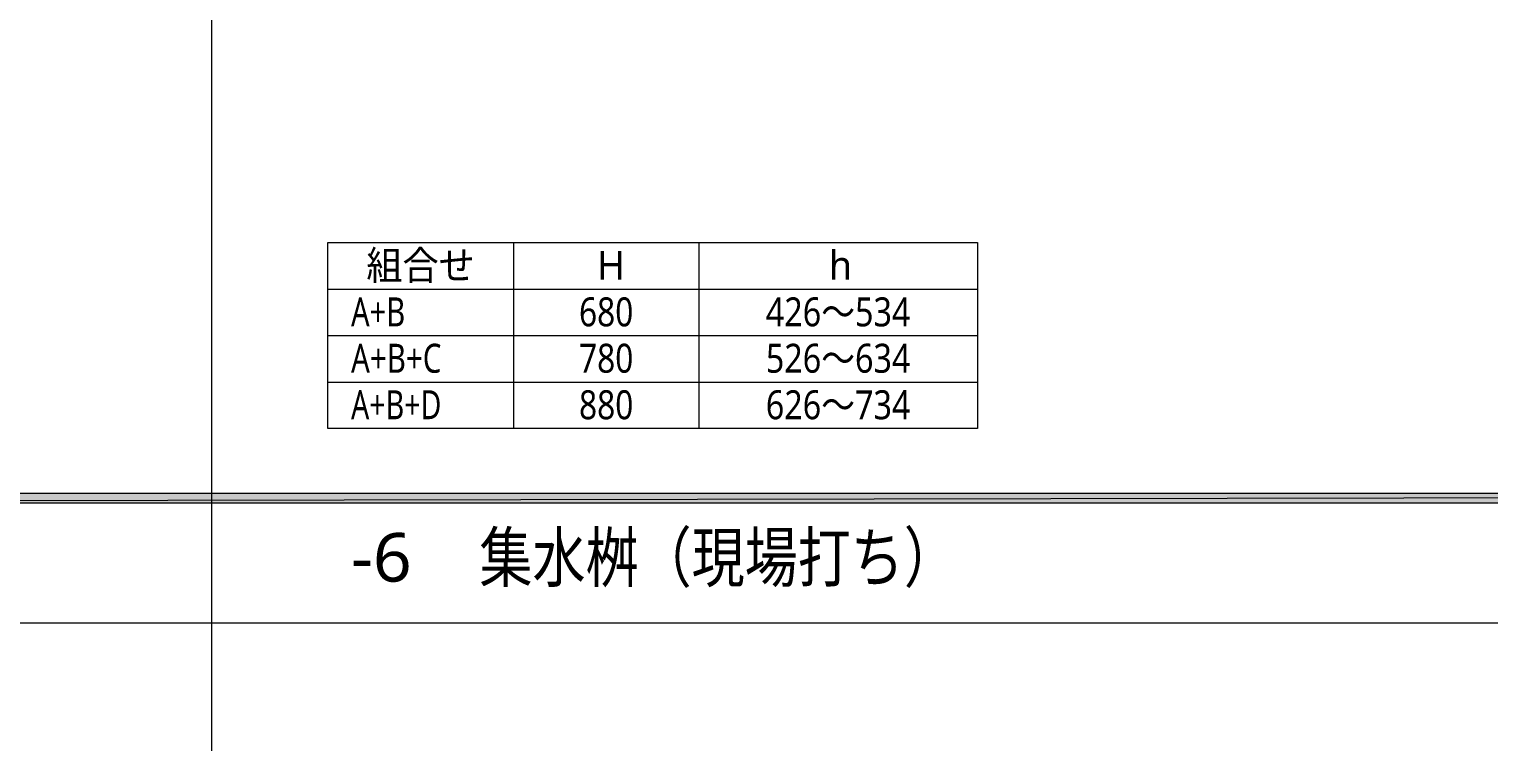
# Model space of a CAD drawing. Header units: millimetres. Extents: x 0 to 420, y 0 to 297.
# Drawn here: x 105.1 to 209.9, y 148.5 to 199.6 of the extents above; entities that cross this region are included whole.
import ezdxf
from ezdxf.enums import TextEntityAlignment as Align

# ---------------------------------------------------------------- set-up
doc = ezdxf.new("R2010")
doc.units = ezdxf.units.MM
doc.styles.add('kst32b', font='NotoSansJP-Variable.ttf')

msp = doc.modelspace()

# ---------------------------------------------------------------- hatches: boundary and pattern name
h = msp.add_hatch(color=7)
h.paths.add_polyline_path([(394.17, 165.63), (394.17, 166.33), (26.18, 165.63), (394.17, 165.63)])
h.paths.add_polyline_path([(394.17, 166.33), (26.18, 165.63), (26.18, 166.33), (394.17, 166.33)])

# ---------------------------------------------------------------- linework, layer by layer
at = {"lineweight": 13}
for points in [[(118.17, 285.98), (118.17, 46)], [(139.85, 184.32), (139.85, 170.98)], [(153.18, 184.32), (153.18, 170.98)], [(126.51, 180.97), (173.19, 180.97)], [(126.51, 177.65), (173.19, 177.65)], [(126.51, 174.31), (173.19, 174.31)], [(394.17, 156.99), (26.18, 156.99)]]:
    msp.add_lwpolyline(points, dxfattribs=at)
msp.add_lwpolyline([(126.51, 170.98), (126.51, 184.32), (173.19, 184.32), (173.19, 170.98)], close=True, dxfattribs=at)
at = {"lineweight": 0}
for points in [[(394.17, 165.63), (394.17, 166.33), (26.18, 165.63)], [(394.17, 166.33), (26.18, 165.63), (26.18, 166.33)]]:
    msp.add_lwpolyline(points, close=True, dxfattribs=at)

# ---------------------------------------------------------------- texts
at = {"style": 'kst32b'}
for s, height, p, p2 in [('組合せ', 2.079, (129.29, 181.65), (137.08, 181.65)), ('A+B', 2.079, (128.19, 178.31), (132.08, 178.31)), ('680', 2.079, (144.57, 178.31), (148.47, 178.31)), ('426～534', 2.079, (157.99, 178.31), (168.38, 178.31)), ('A+B+C', 2.079, (128.19, 174.98), (134.68, 174.98)), ('780', 2.079, (144.57, 174.98), (148.47, 174.98)), ('526～634', 2.079, (157.99, 174.98), (168.38, 174.98)), ('A+B+D', 2.079, (128.19, 171.64), (134.68, 171.64)), ('880', 2.079, (144.57, 171.64), (148.47, 171.64)), ('626～734', 2.079, (157.99, 171.64), (168.38, 171.64)), ('集水桝（現場打ち）', 3.491, (137.41, 159.98), (171.72, 159.98)), ('-6', 3.491, (128.19, 159.98), (132.55, 159.98))]:
    msp.add_text(s, height=height, dxfattribs=at).set_placement(p, p2, align=Align.FIT)
for s, p in [('H', (145.86, 181.65)), ('h', (162.52, 181.65))]:
    msp.add_text(s, height=2.08, dxfattribs=at).set_placement(p)

doc.saveas('drawing.dxf')
